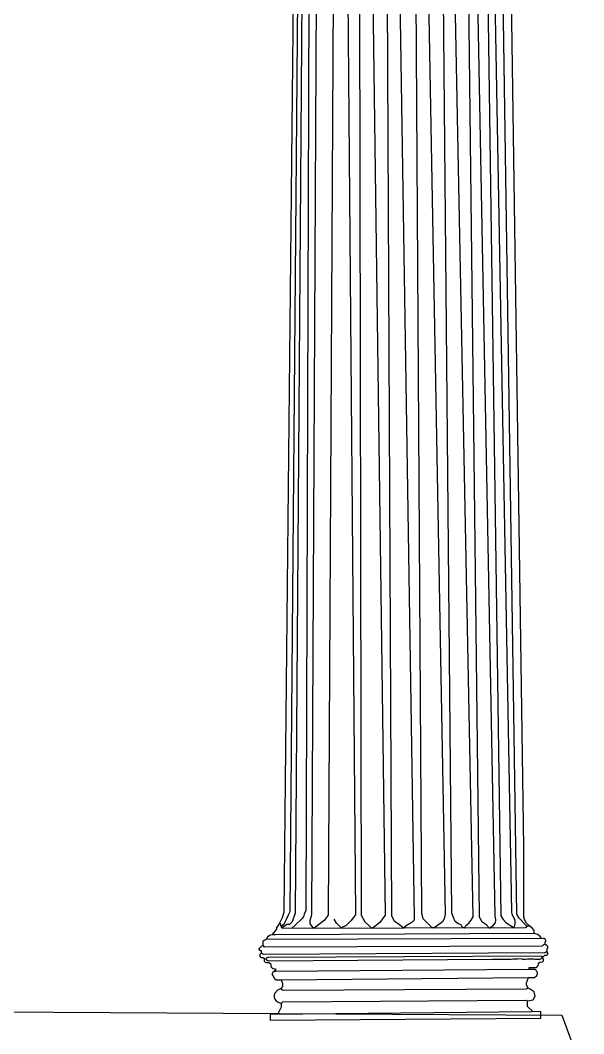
# Model space of a CAD drawing. Header units: millimetres. Extents: x 245 to 515, y 87 to 339.
# Drawn here: x 423.54 to 434.79, y 193.81 to 214.03 of the extents above; entities that cross this region are included whole.
import ezdxf

# ---------------------------------------------------------------- set-up
doc = ezdxf.new("R2010")
doc.units = ezdxf.units.MM
doc.layers.add('çziigi', color=10, linetype='Continuous')

msp = doc.modelspace()

# ---------------------------------------------------------------- linework, layer by layer
at = {"layer": 'çziigi'}
for p, q in [((429.15, 230.266), (428.802, 196.238)), ((428.926, 196.254), (429.209, 230.257)), ((429.279, 230.262), (429.028, 196.217)), ((429.355, 230.249), (429.238, 196.273)), ((429.362, 196.191), (429.527, 230.259)), ((429.87, 230.263), (429.687, 196.178)), ((429.944, 230.27), (430.232, 196.183)), ((430.35, 196.169), (430.295, 230.259)), ((430.37, 230.266), (430.821, 196.175)), ((430.955, 196.166), (430.793, 230.257)), ((430.873, 230.275), (431.402, 196.127)), ((431.554, 196.208), (431.34, 230.312)), ((431.4, 230.308), (432.019, 196.197)), ((432.153, 196.219), (431.846, 230.32)), ((432.576, 196.148), (431.914, 230.315)), ((432.304, 230.32), (432.697, 196.143)), ((433.02, 196.162), (432.368, 230.312)), ((432.652, 230.329), (433.132, 196.168)), ((433.352, 196.245), (432.725, 230.322)), ((432.94, 230.242), (433.444, 196.201)), ((433.587, 197.537), (433.113, 230.297)), ((433.587, 196.2), (433.587, 197.537)), ((429.238, 196.273), (429.207, 196.2)), ((428.766, 196.125), (428.71, 196.006)), ((428.802, 196.238), (428.766, 196.125)), ((428.815, 196.011), (428.896, 196.187)), ((428.896, 196.187), (428.926, 196.254)), ((429.028, 196.217), (428.966, 196.045)), ((429.164, 196.105), (429.035, 195.982)), ((429.193, 196.147), (429.164, 196.105)), ((429.207, 196.2), (429.193, 196.147)), ((429.325, 196.07), (429.362, 196.191)), ((429.325, 196.008), (429.325, 196.07)), ((429.604, 196.069), (429.493, 195.984)), ((429.687, 196.178), (429.604, 196.069)), ((429.854, 196.018), (429.807, 196.097)), ((430.136, 196.063), (430.046, 195.972)), ((430.232, 196.183), (430.136, 196.063)), ((430.422, 196.037), (430.35, 196.169)), ((430.821, 196.175), (430.72, 196.033)), ((431.009, 196.055), (430.955, 196.166)), ((431.08, 196.002), (431.009, 196.055)), ((431.402, 196.081), (431.361, 196.036)), ((431.402, 196.127), (431.402, 196.081)), ((431.567, 196.164), (431.554, 196.208)), ((431.583, 196.105), (431.567, 196.164)), ((431.748, 195.936), (431.583, 196.105)), ((432.001, 196.102), (431.965, 196.048)), ((432.019, 196.197), (432.001, 196.102)), ((432.186, 196.132), (432.153, 196.219)), ((432.222, 196.052), (432.186, 196.132)), ((432.492, 196.016), (432.542, 196.079)), ((432.542, 196.079), (432.576, 196.148)), ((432.697, 196.143), (432.75, 196.05)), ((433.032, 196.083), (433.02, 196.162)), ((433.025, 196.023), (433.032, 196.083)), ((433.132, 196.168), (433.177, 196.09)), ((433.177, 196.09), (433.228, 196.034)), ((433.36, 196.193), (433.352, 196.245)), ((433.393, 196.131), (433.36, 196.193)), ((433.418, 196.07), (433.393, 196.131)), ((433.418, 196.008), (433.418, 196.07)), ((433.444, 196.201), (433.484, 196.131)), ((433.484, 196.131), (433.648, 195.96)), ((433.593, 196.139), (433.587, 196.2)), ((433.608, 196.078), (433.593, 196.139)), ((433.645, 196.017), (433.608, 196.078)), ((428.628, 195.864), (428.56, 195.786)), ((428.657, 195.9), (428.628, 195.864)), ((428.679, 195.963), (428.657, 195.933)), ((428.657, 195.933), (428.657, 195.9)), ((428.71, 196.006), (428.679, 195.963)), ((428.735, 196.006), (428.71, 196.006)), ((428.75, 195.959), (428.735, 196.006)), ((428.75, 195.959), (428.815, 196.011)), ((428.767, 195.91), (428.75, 195.959)), ((428.871, 195.99), (428.761, 195.927)), ((433.626, 195.924), (428.767, 195.91)), ((428.918, 195.99), (428.871, 195.99)), ((428.966, 196.045), (428.918, 195.99)), ((429.035, 195.982), (428.952, 195.911)), ((429.399, 195.912), (429.325, 196.008)), ((429.493, 195.984), (429.399, 195.912)), ((429.944, 195.927), (429.854, 196.018)), ((430.046, 195.972), (429.944, 195.927)), ((430.562, 195.915), (430.422, 196.037)), ((430.72, 196.033), (430.562, 195.915)), ((431.196, 195.917), (431.08, 196.002)), ((431.222, 195.952), (431.196, 195.917)), ((431.361, 196.036), (431.222, 195.952)), ((431.796, 195.919), (431.748, 195.936)), ((431.965, 196.048), (431.796, 195.919)), ((432.277, 196.004), (432.222, 196.052)), ((432.341, 195.982), (432.277, 196.004)), ((432.362, 195.945), (432.341, 195.982)), ((432.407, 195.921), (432.362, 195.945)), ((432.407, 195.921), (432.434, 195.972)), ((432.434, 195.972), (432.492, 196.016)), ((432.75, 196.05), (432.829, 195.998)), ((432.829, 195.998), (432.906, 195.922)), ((432.906, 195.922), (432.986, 195.976)), ((432.986, 195.976), (433.025, 196.023)), ((433.228, 196.034), (433.395, 195.923)), ((433.395, 195.923), (433.418, 196.008)), ((433.648, 195.96), (433.626, 195.924)), ((433.711, 195.96), (433.645, 196.017)), ((433.711, 195.96), (433.648, 195.96)), ((433.764, 195.913), (433.711, 195.96)), ((433.794, 195.874), (433.764, 195.913)), ((433.794, 195.81), (433.794, 195.874)), ((428.407, 195.676), (428.385, 195.655)), ((428.385, 195.655), (428.385, 195.637)), ((428.448, 195.692), (428.407, 195.676)), ((428.477, 195.738), (428.448, 195.692)), ((433.981, 195.711), (428.448, 195.692)), ((428.513, 195.772), (428.477, 195.738)), ((428.56, 195.786), (428.513, 195.772)), ((428.634, 195.786), (428.56, 195.786)), ((433.794, 195.81), (428.634, 195.786)), ((433.867, 195.795), (433.794, 195.81)), ((433.916, 195.75), (433.867, 195.795)), ((433.94, 195.711), (433.916, 195.75)), ((433.998, 195.711), (433.981, 195.711)), ((434.013, 195.7), (433.998, 195.711)), ((434.021, 195.688), (434.013, 195.7)), ((434.017, 195.646), (434.026, 195.66)), ((434.026, 195.673), (434.021, 195.688)), ((434.026, 195.66), (434.026, 195.673)), ((428.31, 195.516), (428.306, 195.506)), ((428.306, 195.506), (428.306, 195.498)), ((428.306, 195.498), (428.319, 195.481)), ((428.321, 195.527), (428.31, 195.516)), ((428.319, 195.481), (428.329, 195.474)), ((428.333, 195.538), (428.321, 195.527)), ((428.329, 195.474), (428.349, 195.474)), ((428.343, 195.548), (428.333, 195.538)), ((428.359, 195.557), (428.343, 195.548)), ((428.349, 195.474), (428.347, 195.418)), ((428.38, 195.569), (428.359, 195.557)), ((428.389, 195.569), (428.38, 195.569)), ((428.385, 195.637), (428.384, 195.569)), ((428.405, 195.559), (428.389, 195.569)), ((428.418, 195.541), (428.405, 195.559)), ((433.955, 195.557), (428.418, 195.541)), ((433.981, 195.585), (433.955, 195.557)), ((434.017, 195.592), (433.981, 195.585)), ((434.017, 195.592), (434.017, 195.646)), ((434.046, 195.576), (434.017, 195.592)), ((434.065, 195.561), (434.046, 195.576)), ((434.058, 195.51), (434.072, 195.518)), ((434.058, 195.443), (434.058, 195.51)), ((434.072, 195.542), (434.065, 195.561)), ((434.072, 195.518), (434.072, 195.542)), ((428.325, 195.396), (428.32, 195.389)), ((428.32, 195.389), (428.32, 195.371)), ((428.32, 195.371), (428.32, 195.354)), ((428.32, 195.354), (428.332, 195.345)), ((428.337, 195.41), (428.325, 195.396)), ((428.332, 195.345), (428.344, 195.335)), ((428.347, 195.418), (428.337, 195.41)), ((428.344, 195.335), (428.356, 195.333)), ((428.359, 195.418), (428.347, 195.418)), ((428.356, 195.333), (428.367, 195.333)), ((428.371, 195.412), (428.359, 195.418)), ((428.367, 195.333), (428.387, 195.333)), ((428.392, 195.392), (428.371, 195.412)), ((428.387, 195.333), (428.398, 195.329)), ((434.008, 195.426), (428.392, 195.392)), ((428.398, 195.329), (428.412, 195.321)), ((428.412, 195.303), (428.407, 195.282)), ((428.407, 195.282), (428.407, 195.269)), ((428.407, 195.269), (428.416, 195.257)), ((428.412, 195.321), (428.412, 195.303)), ((428.416, 195.257), (428.43, 195.243)), ((428.452, 195.309), (428.464, 195.324)), ((428.452, 195.293), (428.452, 195.309)), ((428.462, 195.28), (428.452, 195.293)), ((428.486, 195.262), (428.462, 195.28)), ((428.464, 195.324), (428.486, 195.338)), ((428.486, 195.338), (433.927, 195.369)), ((432.964, 195.295), (428.486, 195.262)), ((433.279, 195.295), (432.964, 195.295)), ((433.339, 195.295), (433.279, 195.295)), ((433.368, 195.299), (433.339, 195.295)), ((433.387, 195.299), (433.368, 195.299)), ((433.47, 195.299), (433.387, 195.299)), ((433.54, 195.304), (433.47, 195.299)), ((433.573, 195.297), (433.54, 195.304)), ((433.6, 195.291), (433.573, 195.297)), ((433.623, 195.291), (433.6, 195.291)), ((433.66, 195.3), (433.623, 195.291)), ((433.688, 195.3), (433.66, 195.3)), ((433.747, 195.3), (433.688, 195.3)), ((433.79, 195.3), (433.747, 195.3)), ((433.816, 195.295), (433.79, 195.3)), ((433.861, 195.295), (433.816, 195.295)), ((433.908, 195.295), (433.861, 195.295)), ((433.92, 195.303), (433.908, 195.295)), ((433.909, 195.239), (433.962, 195.246)), ((433.943, 195.319), (433.92, 195.303)), ((433.927, 195.369), (433.941, 195.353)), ((433.941, 195.353), (433.957, 195.353)), ((433.969, 195.319), (433.943, 195.319)), ((433.957, 195.353), (433.957, 195.319)), ((433.957, 195.353), (433.982, 195.353)), ((433.962, 195.246), (433.985, 195.27)), ((433.985, 195.302), (433.969, 195.319)), ((433.982, 195.353), (433.993, 195.37)), ((433.985, 195.27), (433.985, 195.302)), ((433.993, 195.37), (434.008, 195.382)), ((434.029, 195.443), (434.008, 195.426)), ((434.008, 195.382), (434.028, 195.382)), ((434.028, 195.382), (434.05, 195.382)), ((434.037, 195.443), (434.029, 195.443)), ((434.058, 195.443), (434.037, 195.443)), ((434.05, 195.382), (434.069, 195.397)), ((434.069, 195.423), (434.058, 195.443)), ((434.069, 195.397), (434.069, 195.423)), ((428.43, 195.243), (428.452, 195.236)), ((428.452, 195.236), (428.505, 195.236)), ((428.505, 195.236), (428.536, 195.217)), ((428.536, 195.217), (428.542, 195.199)), ((428.542, 195.199), (428.542, 195.182)), ((428.542, 195.182), (428.542, 195.162)), ((428.542, 195.162), (428.549, 195.144)), ((428.549, 195.144), (428.559, 195.132)), ((428.559, 195.132), (428.568, 195.12)), ((428.568, 195.12), (428.581, 195.112)), ((428.585, 195.044), (428.571, 195.017)), ((428.581, 195.112), (428.615, 195.106)), ((428.635, 195.056), (428.585, 195.044)), ((428.623, 195.067), (428.595, 195.046)), ((428.615, 195.106), (428.632, 195.106)), ((428.638, 195.078), (428.623, 195.067)), ((428.632, 195.106), (428.642, 195.097)), ((433.697, 195.097), (428.635, 195.056)), ((428.644, 195.086), (428.638, 195.078)), ((428.642, 195.097), (428.644, 195.086)), ((433.697, 195.097), (433.697, 195.134)), ((433.697, 195.134), (433.841, 195.134)), ((433.814, 195.097), (433.697, 195.097)), ((433.844, 195.067), (433.814, 195.097)), ((433.841, 195.134), (433.857, 195.149)), ((433.865, 195.03), (433.844, 195.067)), ((433.857, 195.149), (433.874, 195.172)), ((433.874, 195.172), (433.881, 195.2)), ((433.881, 195.22), (433.909, 195.239)), ((433.881, 195.2), (433.881, 195.22)), ((294.932, 194.992), (434.35, 194.182)), ((428.571, 195.017), (428.571, 194.988)), ((428.571, 194.988), (428.588, 194.959)), ((428.588, 194.959), (428.614, 194.913)), ((428.614, 194.913), (428.646, 194.888)), ((428.646, 194.888), (428.698, 194.888)), ((428.698, 194.888), (428.754, 194.888)), ((428.754, 194.888), (433.685, 194.934)), ((428.754, 194.888), (428.754, 194.88)), ((428.784, 194.811), (428.754, 194.88)), ((433.642, 194.831), (433.685, 194.934)), ((433.685, 194.934), (433.805, 194.934)), ((433.805, 194.934), (433.852, 194.972)), ((433.852, 194.972), (433.865, 195.01)), ((433.865, 195.01), (433.865, 195.03)), ((428.675, 194.679), (428.625, 194.62)), ((428.749, 194.714), (428.675, 194.679)), ((428.749, 194.714), (428.784, 194.757)), ((428.767, 194.692), (428.749, 194.714)), ((428.789, 194.674), (428.767, 194.692)), ((428.784, 194.757), (428.784, 194.811)), ((433.637, 194.703), (428.789, 194.674)), ((433.677, 194.723), (433.637, 194.703)), ((433.642, 194.781), (433.642, 194.831)), ((433.677, 194.723), (433.642, 194.781)), ((433.716, 194.703), (433.677, 194.723)), ((433.798, 194.652), (433.716, 194.703)), ((433.815, 194.562), (433.799, 194.647)), ((428.625, 194.62), (428.609, 194.58)), ((428.609, 194.58), (428.609, 194.543)), ((428.609, 194.543), (428.622, 194.505)), ((428.622, 194.505), (428.651, 194.467)), ((428.651, 194.467), (428.691, 194.442)), ((428.691, 194.442), (428.72, 194.428)), ((428.76, 194.432), (428.783, 194.449)), ((428.783, 194.449), (433.633, 194.481)), ((433.633, 194.481), (433.661, 194.469)), ((433.661, 194.469), (433.779, 194.492)), ((433.661, 194.358), (433.661, 194.469)), ((433.779, 194.492), (433.815, 194.562)), ((433.746, 194.252), (428.532, 194.197)), ((428.748, 194.345), (428.678, 194.199)), ((428.72, 194.428), (428.735, 194.421)), ((428.735, 194.421), (428.76, 194.432)), ((428.748, 194.426), (428.748, 194.345)), ((433.776, 194.253), (433.661, 194.358)), ((433.927, 194.254), (433.746, 194.252)), ((433.927, 194.125), (433.927, 194.254)), ((428.532, 194.197), (428.532, 194.081)), ((428.532, 194.081), (433.927, 194.125)), ((434.35, 194.182), (434.785, 192.998))]:
    msp.add_line(p, q, dxfattribs=at)

doc.saveas('drawing.dxf')
